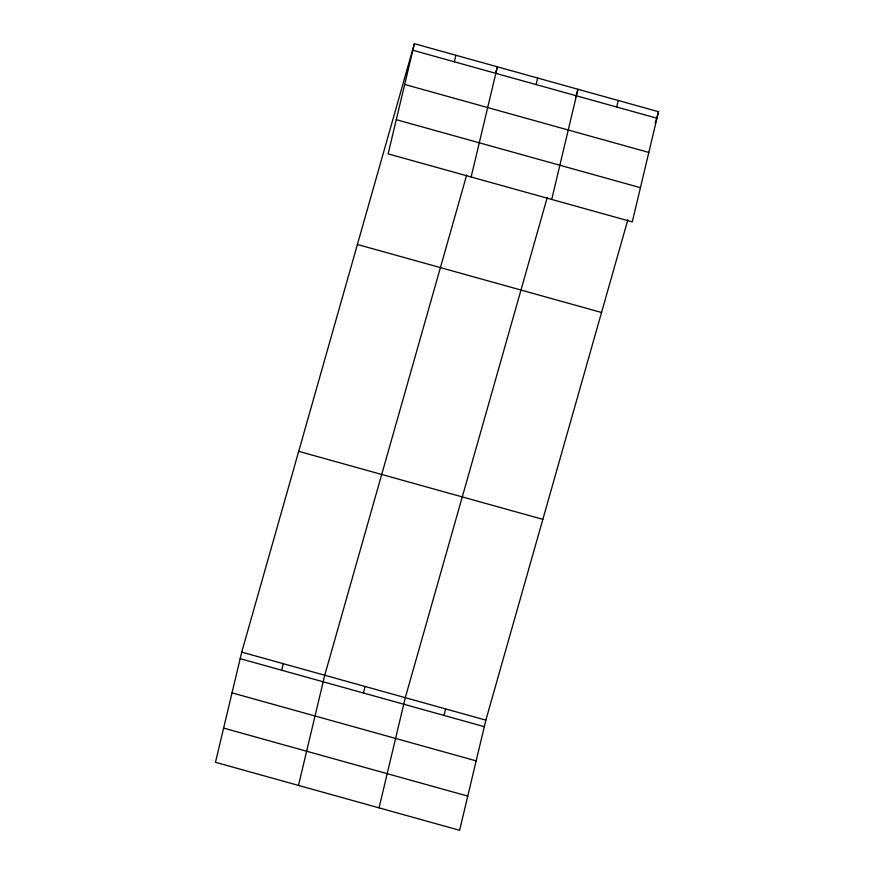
<?xml version="1.0" encoding="UTF-8"?>
<svg xmlns="http://www.w3.org/2000/svg" width="874" height="874" viewBox="0 0 874 874"><rect width="100%" height="100%" fill="white"/><g stroke="black" fill="none" stroke-linecap="round" stroke-linejoin="round"><path stroke-width="1.31" d="M414.385 43.7L388.132 153.868L632.273 221.876L658.526 111.708L414.385 43.7L241.727 652.124L215.474 762.292L459.615 830.3L485.868 720.132L627.838 219.822M281.668 670.227L283.231 663.683M454.327 61.803L455.889 55.259M298.482 785.42L324.735 675.252L466.705 174.931M471.141 176.985L497.393 66.817L495.558 73.263M363.453 693.006L365.015 686.472M536.112 84.581L537.674 78.048M379.054 807.86L405.296 697.692L547.277 197.382M551.712 199.436L577.954 89.268L575.769 96.992M444.025 715.445L445.576 708.912M616.683 107.021L618.235 100.488M655.238 123.289L658.526 111.708M412.823 50.233L656.964 118.241M404.673 84.439L648.814 152.447M396.283 119.672L640.424 187.681M357.4 244.48L601.541 312.488M298.7 451.345L542.841 519.353M241.727 652.124L485.868 720.132M240.164 658.668L484.305 726.665M232.014 692.864L476.155 760.872M223.624 728.097L467.765 796.105"/></g></svg>
